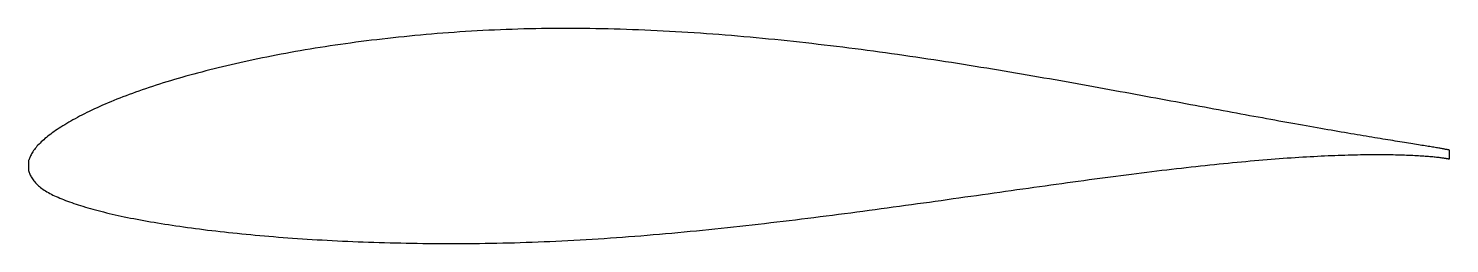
# Model space of a CAD drawing. Header units: metres. Extents: x -15.1 to 30.7, y -2.6 to 4.4.
import ezdxf

# ---------------------------------------------------------------- set-up
doc = ezdxf.new("R2010")
doc.units = ezdxf.units.M

msp = doc.modelspace()

# ---------------------------------------------------------------- linework, layer by layer
msp.add_lwpolyline([(30.729, 0.44), (30.728, 0.44), (30.725, 0.441), (30.721, 0.442), (30.715, 0.443), (30.707, 0.445), (30.697, 0.447), (30.686, 0.45), (30.673, 0.453), (30.658, 0.456), (30.641, 0.459), (30.623, 0.463), (30.603, 0.466), (30.581, 0.47), (30.557, 0.475), (30.532, 0.479), (30.505, 0.484), (30.476, 0.489), (30.446, 0.494), (30.414, 0.5), (30.38, 0.506), (30.344, 0.512), (30.307, 0.518), (30.267, 0.525), (30.227, 0.531), (30.184, 0.538), (30.14, 0.546), (30.094, 0.553), (30.046, 0.561), (29.997, 0.569), (29.946, 0.577), (29.893, 0.586), (29.839, 0.595), (29.782, 0.604), (29.725, 0.613), (29.665, 0.623), (29.604, 0.632), (29.541, 0.643), (29.477, 0.653), (29.411, 0.664), (29.343, 0.674), (29.274, 0.686), (29.203, 0.697), (29.13, 0.709), (29.056, 0.721), (28.98, 0.733), (28.902, 0.746), (28.823, 0.759), (28.742, 0.772), (28.66, 0.785), (28.576, 0.799), (28.49, 0.813), (28.403, 0.828), (28.315, 0.842), (28.224, 0.857), (28.132, 0.873), (28.039, 0.888), (27.944, 0.904), (27.848, 0.92), (27.75, 0.937), (27.65, 0.954), (27.549, 0.971), (27.447, 0.989), (27.343, 1.006), (27.237, 1.024), (27.13, 1.043), (27.022, 1.062), (26.912, 1.081), (26.8, 1.1), (26.687, 1.12), (26.573, 1.14), (26.457, 1.16), (26.34, 1.181), (26.222, 1.202), (26.102, 1.223), (25.98, 1.245), (25.857, 1.267), (25.733, 1.289), (25.608, 1.311), (25.481, 1.334), (25.353, 1.357), (25.223, 1.38), (25.092, 1.404), (24.96, 1.428), (24.826, 1.452), (24.691, 1.477), (24.555, 1.502), (24.418, 1.527), (24.279, 1.552), (24.139, 1.578), (23.998, 1.604), (23.856, 1.63), (23.712, 1.657), (23.567, 1.683), (23.421, 1.71), (23.274, 1.737), (23.125, 1.765), (22.976, 1.793), (22.825, 1.821), (22.673, 1.849), (22.52, 1.877), (22.366, 1.906), (22.21, 1.935), (22.054, 1.964), (21.896, 1.993), (21.738, 2.022), (21.578, 2.052), (21.417, 2.082), (21.256, 2.112), (21.093, 2.142), (20.929, 2.172), (20.764, 2.203), (20.599, 2.234), (20.432, 2.264), (20.264, 2.295), (20.095, 2.326), (19.926, 2.357), (19.755, 2.388), (19.584, 2.42), (19.411, 2.451), (19.238, 2.482), (19.064, 2.514), (18.889, 2.545), (18.713, 2.577), (18.537, 2.608), (18.359, 2.64), (18.181, 2.672), (18.002, 2.703), (17.822, 2.735), (17.641, 2.767), (17.46, 2.798), (17.278, 2.83), (17.095, 2.861), (16.911, 2.893), (16.727, 2.924), (16.542, 2.955), (16.357, 2.987), (16.17, 3.018), (15.983, 3.049), (15.796, 3.079), (15.608, 3.11), (15.419, 3.141), (15.23, 3.171), (15.04, 3.202), (14.849, 3.232), (14.659, 3.262), (14.467, 3.291), (14.275, 3.321), (14.083, 3.35), (13.89, 3.379), (13.696, 3.408), (13.502, 3.437), (13.308, 3.465), (13.113, 3.493), (12.918, 3.521), (12.723, 3.548), (12.527, 3.576), (12.33, 3.603), (12.134, 3.629), (11.937, 3.656), (11.74, 3.681), (11.542, 3.707), (11.344, 3.732), (11.146, 3.757), (10.948, 3.781), (10.749, 3.805), (10.55, 3.829), (10.351, 3.852), (10.152, 3.875), (9.953, 3.898), (9.753, 3.92), (9.554, 3.942), (9.354, 3.963), (9.154, 3.984), (8.954, 4.004), (8.754, 4.024), (8.553, 4.043), (8.353, 4.062), (8.153, 4.081), (7.952, 4.099), (7.752, 4.116), (7.552, 4.133), (7.351, 4.149), (7.151, 4.165), (6.951, 4.18), (6.751, 4.195), (6.551, 4.209), (6.351, 4.223), (6.151, 4.236), (5.951, 4.249), (5.752, 4.26), (5.552, 4.272), (5.353, 4.282), (5.154, 4.292), (4.955, 4.302), (4.756, 4.311), (4.558, 4.319), (4.36, 4.326), (4.162, 4.333), (3.964, 4.34), (3.767, 4.345), (3.57, 4.35), (3.373, 4.354), (3.177, 4.358), (2.981, 4.361), (2.785, 4.363), (2.59, 4.365), (2.395, 4.365), (2.201, 4.366), (2.007, 4.365), (1.813, 4.364), (1.62, 4.362), (1.427, 4.359), (1.235, 4.356), (1.044, 4.352), (0.853, 4.348), (0.662, 4.342), (0.472, 4.336), (0.283, 4.33), (0.094, 4.322), (-0.095, 4.314), (-0.282, 4.306), (-0.469, 4.296), (-0.656, 4.286), (-0.842, 4.276), (-1.027, 4.264), (-1.211, 4.252), (-1.395, 4.24), (-1.578, 4.227), (-1.76, 4.213), (-1.942, 4.198), (-2.123, 4.183), (-2.303, 4.168), (-2.482, 4.152), (-2.661, 4.135), (-2.838, 4.118), (-3.015, 4.1), (-3.191, 4.082), (-3.367, 4.063), (-3.541, 4.043), (-3.715, 4.024), (-3.887, 4.003), (-4.059, 3.983), (-4.23, 3.961), (-4.4, 3.94), (-4.569, 3.918), (-4.737, 3.895), (-4.904, 3.872), (-5.07, 3.848), (-5.236, 3.824), (-5.4, 3.8), (-5.563, 3.775), (-5.725, 3.75), (-5.886, 3.724), (-6.046, 3.698), (-6.205, 3.671), (-6.363, 3.644), (-6.52, 3.617), (-6.676, 3.589), (-6.831, 3.561), (-6.984, 3.532), (-7.137, 3.503), (-7.288, 3.474), (-7.438, 3.444), (-7.587, 3.414), (-7.735, 3.384), (-7.881, 3.353), (-8.027, 3.322), (-8.171, 3.29), (-8.314, 3.259), (-8.456, 3.227), (-8.596, 3.194), (-8.736, 3.162), (-8.874, 3.129), (-9.011, 3.096), (-9.146, 3.062), (-9.28, 3.028), (-9.413, 2.994), (-9.545, 2.96), (-9.675, 2.926), (-9.804, 2.891), (-9.931, 2.856), (-10.058, 2.821), (-10.183, 2.786), (-10.306, 2.75), (-10.428, 2.714), (-10.549, 2.678), (-10.668, 2.642), (-10.786, 2.606), (-10.903, 2.569), (-11.018, 2.532), (-11.132, 2.495), (-11.244, 2.458), (-11.355, 2.421), (-11.464, 2.384), (-11.572, 2.346), (-11.678, 2.309), (-11.783, 2.271), (-11.887, 2.233), (-11.988, 2.195), (-12.089, 2.157), (-12.188, 2.118), (-12.285, 2.08), (-12.381, 2.041), (-12.475, 2.003), (-12.568, 1.964), (-12.659, 1.925), (-12.749, 1.886), (-12.837, 1.847), (-12.923, 1.808), (-13.008, 1.769), (-13.092, 1.729), (-13.174, 1.69), (-13.254, 1.651), (-13.332, 1.612), (-13.409, 1.572), (-13.485, 1.533), (-13.558, 1.494), (-13.63, 1.455), (-13.701, 1.416), (-13.77, 1.377), (-13.837, 1.338), (-13.902, 1.299), (-13.966, 1.261), (-14.029, 1.223), (-14.089, 1.185), (-14.148, 1.147), (-14.205, 1.109), (-14.261, 1.071), (-14.315, 1.034), (-14.367, 0.997), (-14.418, 0.96), (-14.467, 0.923), (-14.514, 0.887), (-14.559, 0.85), (-14.603, 0.814), (-14.645, 0.778), (-14.685, 0.742), (-14.724, 0.706), (-14.761, 0.67), (-14.796, 0.634), (-14.83, 0.599), (-14.861, 0.563), (-14.891, 0.528), (-14.92, 0.493), (-14.946, 0.459), (-14.971, 0.424), (-14.994, 0.39), (-15.016, 0.357), (-15.036, 0.324), (-15.053, 0.292), (-15.07, 0.26), (-15.084, 0.229), (-15.097, 0.2), (-15.108, 0.172), (-15.117, 0.146), (-15.125, 0.122), (-15.131, 0.102), (-15.135, 0.087), (-15.137, 0.077), (-15.135, -0.216), (-15.134, -0.219), (-15.131, -0.226), (-15.127, -0.237), (-15.121, -0.254), (-15.113, -0.276), (-15.103, -0.303), (-15.091, -0.332), (-15.078, -0.363), (-15.062, -0.394), (-15.045, -0.426), (-15.027, -0.458), (-15.006, -0.49), (-14.984, -0.522), (-14.96, -0.553), (-14.935, -0.585), (-14.907, -0.615), (-14.878, -0.646), (-14.848, -0.676), (-14.815, -0.706), (-14.781, -0.735), (-14.745, -0.764), (-14.707, -0.792), (-14.668, -0.82), (-14.627, -0.848), (-14.584, -0.875), (-14.54, -0.902), (-14.493, -0.929), (-14.446, -0.955), (-14.396, -0.981), (-14.345, -1.007), (-14.292, -1.032), (-14.237, -1.057), (-14.181, -1.082), (-14.123, -1.107), (-14.063, -1.131), (-14.002, -1.155), (-13.939, -1.18), (-13.874, -1.204), (-13.808, -1.228), (-13.74, -1.252), (-13.671, -1.276), (-13.6, -1.299), (-13.527, -1.323), (-13.452, -1.347), (-13.376, -1.371), (-13.299, -1.394), (-13.219, -1.418), (-13.139, -1.441), (-13.056, -1.464), (-12.972, -1.487), (-12.886, -1.51), (-12.799, -1.533), (-12.71, -1.555), (-12.62, -1.578), (-12.528, -1.6), (-12.435, -1.622), (-12.34, -1.644), (-12.243, -1.665), (-12.145, -1.687), (-12.046, -1.708), (-11.945, -1.729), (-11.842, -1.749), (-11.738, -1.77), (-11.632, -1.79), (-11.525, -1.81), (-11.417, -1.83), (-11.307, -1.85), (-11.195, -1.869), (-11.083, -1.888), (-10.968, -1.907), (-10.853, -1.926), (-10.735, -1.945), (-10.617, -1.963), (-10.497, -1.981), (-10.376, -1.999), (-10.253, -2.017), (-10.129, -2.035), (-10.003, -2.052), (-9.876, -2.069), (-9.748, -2.086), (-9.619, -2.103), (-9.488, -2.119), (-9.356, -2.136), (-9.222, -2.152), (-9.088, -2.167), (-8.952, -2.183), (-8.814, -2.198), (-8.676, -2.213), (-8.536, -2.228), (-8.395, -2.243), (-8.252, -2.257), (-8.109, -2.271), (-7.964, -2.285), (-7.818, -2.298), (-7.671, -2.312), (-7.523, -2.325), (-7.373, -2.338), (-7.223, -2.35), (-7.071, -2.362), (-6.918, -2.374), (-6.764, -2.386), (-6.609, -2.397), (-6.453, -2.407), (-6.295, -2.418), (-6.137, -2.428), (-5.978, -2.438), (-5.817, -2.448), (-5.656, -2.457), (-5.493, -2.466), (-5.33, -2.475), (-5.165, -2.483), (-4.999, -2.491), (-4.833, -2.498), (-4.665, -2.506), (-4.497, -2.513), (-4.328, -2.519), (-4.157, -2.525), (-3.986, -2.531), (-3.814, -2.537), (-3.641, -2.542), (-3.467, -2.547), (-3.293, -2.551), (-3.117, -2.555), (-2.941, -2.559), (-2.764, -2.562), (-2.586, -2.565), (-2.407, -2.567), (-2.227, -2.569), (-2.047, -2.571), (-1.866, -2.572), (-1.684, -2.573), (-1.502, -2.573), (-1.319, -2.573), (-1.135, -2.572), (-0.95, -2.571), (-0.765, -2.57), (-0.579, -2.568), (-0.393, -2.565), (-0.205, -2.562), (-0.018, -2.558), (0.171, -2.554), (0.36, -2.55), (0.549, -2.545), (0.739, -2.539), (0.93, -2.533), (1.121, -2.526), (1.312, -2.519), (1.504, -2.511), (1.697, -2.503), (1.89, -2.494), (2.083, -2.485), (2.277, -2.475), (2.471, -2.465), (2.666, -2.454), (2.861, -2.443), (3.057, -2.431), (3.253, -2.419), (3.449, -2.406), (3.645, -2.392), (3.842, -2.379), (4.039, -2.364), (4.236, -2.35), (4.434, -2.334), (4.632, -2.319), (4.83, -2.302), (5.028, -2.286), (5.227, -2.269), (5.426, -2.251), (5.625, -2.234), (5.824, -2.215), (6.023, -2.197), (6.223, -2.178), (6.422, -2.158), (6.622, -2.138), (6.821, -2.118), (7.021, -2.098), (7.221, -2.077), (7.421, -2.056), (7.621, -2.034), (7.821, -2.012), (8.02, -1.99), (8.22, -1.968), (8.42, -1.945), (8.62, -1.922), (8.82, -1.899), (9.019, -1.875), (9.219, -1.852), (9.418, -1.828), (9.618, -1.803), (9.817, -1.779), (10.016, -1.754), (10.215, -1.73), (10.414, -1.705), (10.612, -1.679), (10.81, -1.654), (11.008, -1.629), (11.206, -1.603), (11.404, -1.577), (11.601, -1.551), (11.798, -1.525), (11.995, -1.499), (12.191, -1.473), (12.387, -1.446), (12.583, -1.42), (12.778, -1.393), (12.973, -1.367), (13.167, -1.34), (13.361, -1.313), (13.555, -1.286), (13.748, -1.259), (13.941, -1.233), (14.133, -1.206), (14.325, -1.179), (14.517, -1.152), (14.708, -1.125), (14.898, -1.098), (15.088, -1.071), (15.277, -1.045), (15.466, -1.018), (15.654, -0.991), (15.841, -0.965), (16.028, -0.938), (16.214, -0.912), (16.4, -0.886), (16.585, -0.86), (16.769, -0.833), (16.953, -0.808), (17.136, -0.782), (17.318, -0.757), (17.499, -0.731), (17.68, -0.706), (17.86, -0.681), (18.039, -0.656), (18.218, -0.631), (18.395, -0.607), (18.572, -0.583), (18.748, -0.559), (18.923, -0.535), (19.098, -0.511), (19.271, -0.488), (19.444, -0.465), (19.616, -0.442), (19.787, -0.42), (19.957, -0.397), (20.126, -0.376), (20.294, -0.354), (20.461, -0.332), (20.627, -0.311), (20.792, -0.291), (20.956, -0.27), (21.12, -0.25), (21.282, -0.23), (21.443, -0.211), (21.603, -0.191), (21.762, -0.173), (21.92, -0.154), (22.077, -0.136), (22.233, -0.118), (22.388, -0.101), (22.542, -0.084), (22.694, -0.067), (22.846, -0.051), (22.996, -0.035), (23.145, -0.02), (23.293, -0.004), (23.44, 0.01), (23.586, 0.025), (23.73, 0.039), (23.873, 0.052), (24.015, 0.066), (24.156, 0.078), (24.296, 0.091), (24.434, 0.103), (24.571, 0.115), (24.707, 0.126), (24.841, 0.137), (24.974, 0.148), (25.106, 0.158), (25.237, 0.168), (25.366, 0.177), (25.494, 0.187), (25.62, 0.195), (25.745, 0.204), (25.869, 0.212), (25.992, 0.219), (26.113, 0.227), (26.232, 0.233), (26.351, 0.24), (26.468, 0.246), (26.583, 0.252), (26.697, 0.258), (26.81, 0.263), (26.921, 0.267), (27.03, 0.272), (27.139, 0.276), (27.245, 0.28), (27.351, 0.283), (27.455, 0.286), (27.557, 0.289), (27.658, 0.291), (27.757, 0.293), (27.855, 0.295), (27.951, 0.297), (28.046, 0.298), (28.139, 0.299), (28.231, 0.299), (28.321, 0.3), (28.409, 0.3), (28.496, 0.3), (28.581, 0.3), (28.665, 0.299), (28.747, 0.298), (28.828, 0.297), (28.907, 0.295), (28.985, 0.294), (29.06, 0.292), (29.135, 0.29), (29.207, 0.288), (29.278, 0.286), (29.347, 0.283), (29.415, 0.28), (29.481, 0.277), (29.545, 0.274), (29.608, 0.271), (29.669, 0.268), (29.729, 0.265), (29.786, 0.261), (29.842, 0.257), (29.897, 0.254), (29.949, 0.25), (30, 0.246), (30.05, 0.242), (30.097, 0.238), (30.143, 0.234), (30.187, 0.23), (30.23, 0.226), (30.271, 0.222), (30.31, 0.218), (30.347, 0.213), (30.383, 0.209), (30.417, 0.205), (30.449, 0.201), (30.48, 0.197), (30.508, 0.193), (30.535, 0.189), (30.561, 0.186), (30.584, 0.182), (30.606, 0.178), (30.626, 0.175), (30.644, 0.172), (30.661, 0.169), (30.676, 0.166), (30.689, 0.163), (30.7, 0.161), (30.71, 0.159), (30.718, 0.157), (30.724, 0.155), (30.728, 0.154), (30.731, 0.153), (30.732, 0.153)], close=True)

doc.saveas('drawing.dxf')
